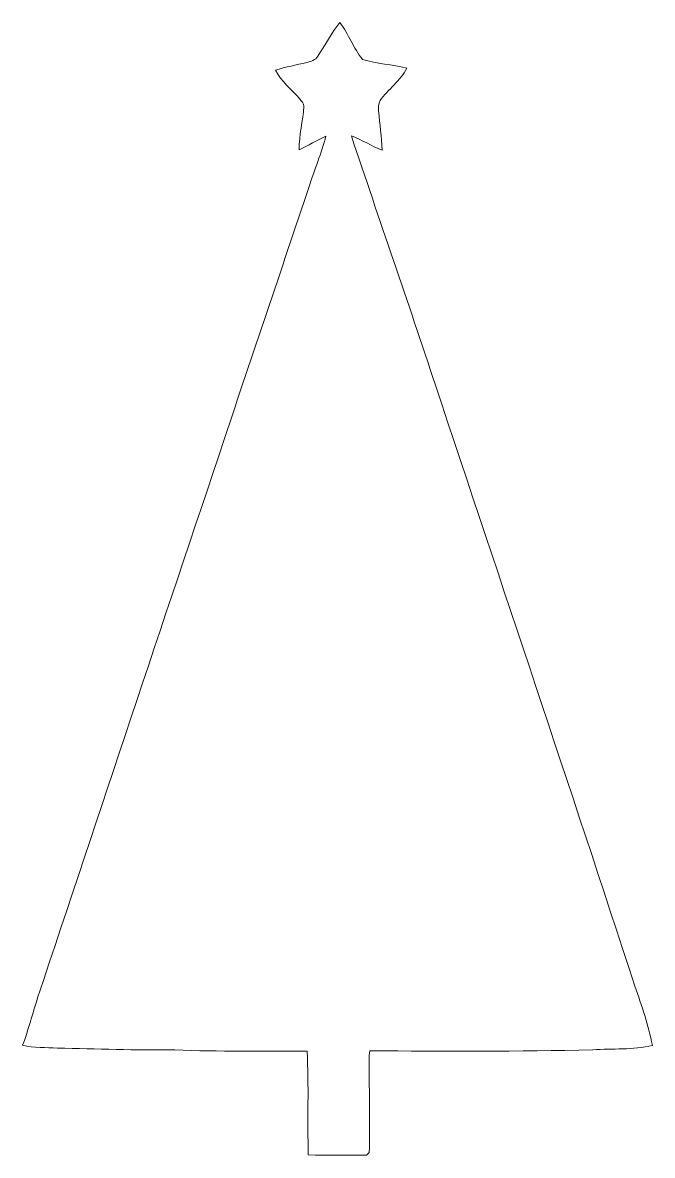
# Model space of a CAD drawing. Header units: centimetres. Extents: x -8.8 to 8.8, y -15.9 to 15.9.
import ezdxf

# ---------------------------------------------------------------- set-up
doc = ezdxf.new("R2010")
doc.units = ezdxf.units.CM
doc.header["$MEASUREMENT"] = 0
doc.layers.add('Layer 1', color=7, linetype='Continuous')

msp = doc.modelspace()

# ---------------------------------------------------------------- linework, layer by layer
at = {"layer": 'Layer 1', "color": 252, "lineweight": 9}
msp.add_open_spline([(-0.55528, 14.98431), (-0.33761, 15.29087), (-0.18133, 15.63836), (0.06702, 15.92375), (0.06702, 15.92375), (0.31503, 15.60273), (0.44661, 15.20514), (0.70133, 14.89153), (0.70133, 14.89153), (1.10596, 14.76946), (1.53741, 14.74759), (1.9491, 14.64599), (1.9491, 14.64599), (1.77095, 14.28616), (1.42346, 14.05403), (1.19627, 13.73053), (1.19627, 13.73053), (1.14089, 13.64481), (1.15605, 13.53827), (1.15712, 13.44055), (1.15712, 13.44055), (1.18957, 13.07366), (1.23648, 12.70783), (1.25237, 12.33953), (1.25237, 12.33953), (0.95215, 12.44572), (0.69039, 12.63445), (0.39052, 12.74029), (0.39052, 12.74029), (1.16699, 10.39961), (1.98473, 8.07127), (2.75308, 5.72742), (2.75308, 5.72742), (4.6281, 0.09638), (6.51475, -5.53078), (8.36225, -11.17065), (8.36225, -11.17065), (8.54816, -11.71781), (8.74043, -12.26496), (8.84979, -12.834), (8.84979, -12.834), (8.30263, -12.96311), (7.7343, -12.92572), (7.17727, -12.9557), (7.17727, -12.9557), (5.08847, -13.01991), (2.99826, -12.98992), (0.90876, -12.99169), (0.90876, -12.99169), (0.87983, -13.16772), (0.89077, -13.34482), (0.89006, -13.52332), (0.89006, -13.52332), (0.89994, -14.29732), (0.901, -15.07131), (0.8943, -15.84566), (0.8943, -15.84566), (0.86854, -15.86929), (0.84314, -15.89364), (0.81774, -15.91833), (0.81774, -15.91833), (0.27199, -15.92539), (-0.27411, -15.92715), (-0.81986, -15.91375), (-0.81986, -15.91375), (-0.85373, -14.94114), (-0.79975, -13.96747), (-0.8569, -12.99557), (-0.8569, -12.99557), (-2.0948, -12.98922), (-3.33305, -13.01356), (-4.57024, -12.96205), (-4.57024, -12.96205), (-5.66985, -12.97228), (-6.7684, -12.93313), (-7.86766, -12.9109), (-7.86766, -12.9109), (-8.19502, -12.88832), (-8.52911, -12.9102), (-8.84979, -12.82976), (-8.84979, -12.82976), (-8.68751, -12.39408), (-8.57498, -11.94182), (-8.42822, -11.5012), (-8.42822, -11.5012), (-6.68338, -6.25468), (-4.93396, -1.00958), (-3.17324, 4.23129), (-3.17324, 4.23129), (-2.39748, 6.59737), (-1.58221, 8.95004), (-0.80046, 11.31401), (-0.80046, 11.31401), (-0.64594, 11.7892), (-0.45191, 12.25204), (-0.32456, 12.7357), (-0.32456, 12.7357), (-0.58068, 12.61434), (-0.82304, 12.46583), (-1.07986, 12.34588), (-1.07986, 12.34588), (-1.08092, 12.75863), (-0.97438, 13.1608), (-0.9458, 13.57073), (-0.9458, 13.57073), (-0.9391, 13.66139), (-1.02271, 13.72242), (-1.07032, 13.78804), (-1.07032, 13.78804), (-1.29258, 14.05438), (-1.58468, 14.27064), (-1.74308, 14.58567), (-1.74308, 14.58567), (-1.45627, 14.6788), (-1.15959, 14.73736), (-0.86537, 14.80263), (-0.86537, 14.80263), (-0.74825, 14.83191), (-0.61596, 14.86824), (-0.55528, 14.98431)], degree=3, knots=[0, 0, 0, 0, 0.03225806, 0.03225806, 0.03225806, 0.03225806, 0.06451613, 0.06451613, 0.06451613, 0.06451613, 0.09677419, 0.09677419, 0.09677419, 0.09677419, 0.12903226, 0.12903226, 0.12903226, 0.12903226, 0.16129032, 0.16129032, 0.16129032, 0.16129032, 0.19354839, 0.19354839, 0.19354839, 0.19354839, 0.22580645, 0.22580645, 0.22580645, 0.22580645, 0.25806452, 0.25806452, 0.25806452, 0.25806452, 0.29032258, 0.29032258, 0.29032258, 0.29032258, 0.32258065, 0.32258065, 0.32258065, 0.32258065, 0.35483871, 0.35483871, 0.35483871, 0.35483871, 0.38709677, 0.38709677, 0.38709677, 0.38709677, 0.41935484, 0.41935484, 0.41935484, 0.41935484, 0.4516129, 0.4516129, 0.4516129, 0.4516129, 0.48387097, 0.48387097, 0.48387097, 0.48387097, 0.51612903, 0.51612903, 0.51612903, 0.51612903, 0.5483871, 0.5483871, 0.5483871, 0.5483871, 0.58064516, 0.58064516, 0.58064516, 0.58064516, 0.61290323, 0.61290323, 0.61290323, 0.61290323, 0.64516129, 0.64516129, 0.64516129, 0.64516129, 0.67741935, 0.67741935, 0.67741935, 0.67741935, 0.70967742, 0.70967742, 0.70967742, 0.70967742, 0.74193548, 0.74193548, 0.74193548, 0.74193548, 0.77419355, 0.77419355, 0.77419355, 0.77419355, 0.80645161, 0.80645161, 0.80645161, 0.80645161, 0.83870968, 0.83870968, 0.83870968, 0.83870968, 0.87096774, 0.87096774, 0.87096774, 0.87096774, 0.90322581, 0.90322581, 0.90322581, 0.90322581, 0.93548387, 0.93548387, 0.93548387, 0.93548387, 1, 1, 1, 1], dxfattribs=at)

doc.saveas('drawing.dxf')
